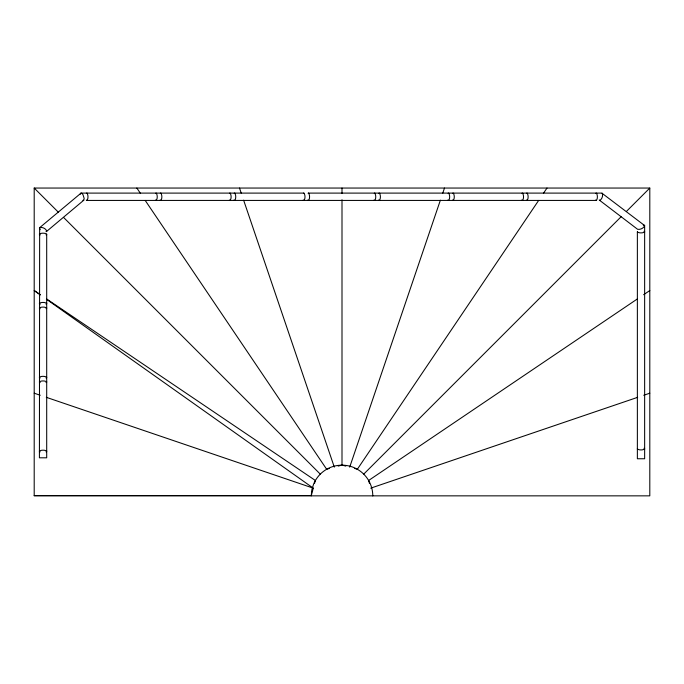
<?xml version="1.0" encoding="UTF-8"?>
<svg xmlns="http://www.w3.org/2000/svg" width="684" height="684" viewBox="0 0 684 684"><rect width="100%" height="100%" fill="white"/><g stroke="black" fill="none" stroke-linecap="round" stroke-linejoin="round"><path stroke-width="1.03" d="M303.764 193.102L81.045 193.102L39.646 227.686L39.416 457.801L46.7 457.801L46.7 234.338M308.381 193.102L601.826 193.102L644.644 225.566C643.892 228.182 640.198 229.824 637.608 229.302L599.218 200.01M80.225 194.282L80.661 193.264M46.409 299.199L313.281 488.154L311.22 495.849L311.818 489.941L313.571 484.169A30.78 30.78 0 0 1 372.789 495.951M314.572 483.349L315.341 480.459L46.58 298.908M349.695 467.138L440.376 200.19M442.779 193.11L444.497 188.049M45.999 231.765L46.7 231.166C46.042 228.499 42.177 226.814 39.646 227.686M538.65 200.429L357.39 469.198L354.5 468.42M543.421 193.358L546.995 188.049M46.469 231.534L83.722 200.267L84.175 198.471L83.029 194.803A4.702 1.89 73.5 0 0 81.499 193.187L81.045 193.102M363.777 474.072L621.123 216.734M626.407 211.45L649.8 188.049L34.2 188.049L34.2 495.849L649.8 495.849L649.8 188.049M637.42 298.908L368.659 480.459L369.428 483.349M643.61 294.727L649.8 290.546M45.999 234.834L46.469 234.603A3.942 1.069 0 0 0 46.418 233.817L44.4 233.27A3.54 0.958 0 0 0 41.596 233.278L39.646 233.843A3.942 1.069 0 0 0 39.689 234.638L40.185 234.868M45.999 304.089L46.469 303.858A3.942 1.069 0 0 0 46.418 303.072L44.4 302.525A3.54 0.958 0 0 0 41.596 302.533L39.646 303.097A3.942 1.069 0 0 0 39.689 303.893L40.185 304.123M45.999 382.578L46.469 382.347A3.942 1.06 0 0 0 46.418 381.561L44.4 381.014A3.54 0.949 0 0 0 41.596 381.031L39.646 381.595A3.942 1.06 0 0 0 39.689 382.373L40.185 382.604M45.999 451.833L46.469 451.602A3.942 1.06 0 0 0 46.418 450.816L44.4 450.269A3.54 0.949 0 0 0 41.596 450.286L39.646 450.85A3.942 1.06 0 0 0 39.689 451.628L40.185 451.859M45.999 308.689L46.469 308.467A3.924 1.035 0 0 0 46.418 307.697L44.4 307.167A3.548 0.932 0 0 0 41.596 307.176L39.646 307.732A3.924 1.035 0 0 0 39.689 308.493L40.185 308.723M45.999 377.944L46.469 377.722A3.924 1.035 0 0 0 46.418 376.952L44.4 376.422A3.548 0.932 0 0 0 41.596 376.431L39.646 376.987A3.924 1.035 0 0 0 39.689 377.748L40.185 377.978M83.722 200.267L82.884 200.344M370.719 488.154L637.668 397.327M643.729 395.267L649.8 393.197M329.5 468.42L326.61 469.198L145.205 200.429M338.152 466.103L342 465.069L345.847 466.103M86.859 200.429L596.268 200.429M34.2 495.541L311.305 495.541M643.259 225.062L644.405 225.258M599.483 200.344L599.842 200.429C602.031 199.112 603.314 195.513 602.185 193.187M34.2 393.197L40.245 395.258M46.298 397.318L313.281 488.154M643.926 231.303L644.405 231.525A3.916 1.009 0 0 1 644.379 232.278L642.387 232.799A3.548 0.915 0 0 1 639.583 232.799L637.608 232.261A3.916 1.009 0 0 1 637.633 231.517M643.926 448.276L644.405 448.507A3.942 1.06 0 0 1 644.379 449.294L642.387 449.841A3.54 0.949 0 0 1 639.583 449.833L637.608 449.277A3.942 1.06 0 0 1 637.633 448.499M40.39 294.727L34.2 290.546L40.305 294.872M34.2 188.049L58.354 212.202M63.629 217.486L320.223 474.072M40.185 229.644L39.416 228.046M136.851 188.049L140.434 193.358M239.503 188.049L241.221 193.11M243.624 200.19L334.305 467.138M644.644 225.566L644.644 458.759L637.368 458.759L637.368 232.013M342 188.049L342 193.375M342 199.771L342 465.069M448.123 193.264A4.019 1.223 90 0 1 449.02 193.521L449.593 195.675A3.514 1.069 -90 0 1 449.508 198.471L448.824 200.267A4.019 1.223 90 0 1 447.926 200.01M378.868 193.264A4.019 1.223 -90 0 1 379.765 193.521L380.338 195.675A3.514 1.069 -90 0 1 380.253 198.471L379.569 200.267A4.019 1.223 -90 0 1 378.671 200.01M374.268 193.264A3.993 1.18 -90 0 1 375.131 193.521L375.678 195.675A3.523 1.035 -90 0 1 375.601 198.471L374.935 200.267A3.993 1.18 -90 0 1 374.08 200.01M308.091 193.264A3.993 1.18 -90 0 1 308.954 193.521L309.501 195.675A3.523 1.035 -90 0 1 309.424 198.471L308.758 200.267A3.993 1.18 -90 0 1 307.903 200.01M234.202 193.264A4.019 1.223 90 0 1 235.099 193.521L235.672 195.675A3.514 1.069 90 0 1 235.587 198.471L234.903 200.267A4.019 1.223 90 0 1 234.005 200.01M229.593 193.264A4.01 1.206 90 0 1 230.474 193.521L231.038 195.675A3.514 1.06 90 0 1 230.961 198.471L230.277 200.267A4.01 1.206 90 0 1 229.397 200.01M303.457 193.264A4.019 1.223 -90 0 1 304.354 193.521L304.927 195.675A3.514 1.069 -90 0 1 304.842 198.471L304.158 200.267A4.019 1.223 -90 0 1 303.26 200.01M526.432 200.01A4.001 1.197 -90 0 0 527.304 200.267L527.98 198.471A3.514 1.052 -90 0 0 528.057 195.675L527.492 193.521A4.001 1.197 -90 0 0 526.62 193.264M521.806 200.01A4.019 1.223 -90 0 0 522.696 200.267L523.38 198.471A3.514 1.069 -90 0 0 523.457 195.675L522.884 193.521A4.019 1.223 -90 0 0 521.995 193.264M452.551 200.01A4.019 1.223 90 0 0 453.441 200.267L454.125 198.471A3.514 1.069 90 0 0 454.202 195.675L453.629 193.521A4.019 1.223 90 0 0 452.74 193.264M595.875 193.264A4.001 1.197 -90 0 1 596.747 193.521L597.312 195.675A3.514 1.052 -90 0 1 597.235 198.471L596.559 200.267A4.001 1.197 -90 0 1 595.687 200.01M86.466 193.264A4.01 1.206 -90 0 1 87.347 193.521L87.911 195.675A3.514 1.06 -90 0 1 87.834 198.471L87.15 200.267A4.01 1.206 -90 0 1 86.27 200.01M155.721 193.264A4.01 1.206 90 0 1 156.602 193.521L157.166 195.675A3.514 1.06 90 0 1 157.089 198.471L156.405 200.267A4.01 1.206 90 0 1 155.524 200.01M160.338 193.264A4.01 1.206 90 0 1 161.219 193.521L161.783 195.675A3.514 1.06 90 0 1 161.706 198.471L161.022 200.267A4.01 1.206 90 0 1 160.142 200.01"/></g></svg>
